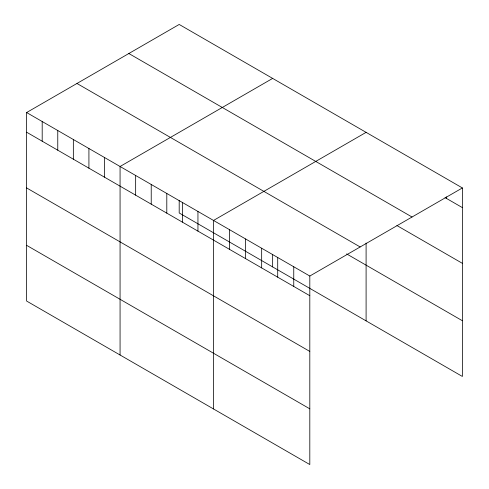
<?xml version="1.0" encoding="UTF-8"?>
<svg xmlns="http://www.w3.org/2000/svg" width="489" height="489" viewBox="0 0 489 489"><rect width="100%" height="100%" fill="white"/><g stroke="black" fill="none" stroke-linecap="round" stroke-linejoin="round"><path stroke-width="0.73" d="M26.62 112.537L309.806 276.034L309.806 464.55L26.62 301.053L26.62 112.537L179.194 24.45L462.38 187.947L462.38 376.463L179.194 212.966L179.194 200.337M272.648 78.405L120.068 166.492L120.068 355.008M366.096 132.354L213.522 220.447L213.522 408.963M309.806 276.034L462.38 187.947M445.051 197.611L462.38 207.617M128.845 53.521L412.031 217.012M396.909 225.539L462.38 263.339M76.969 83.472L360.155 246.963M346.628 253.913L462.38 320.741M26.62 132.213L309.806 295.711M26.62 187.929L309.806 351.426M26.62 245.337L309.806 408.835M446.335 196.841L446.335 198.357M366.096 243.076L366.096 320.87M293.755 266.768L293.755 286.444M277.709 257.507L277.709 277.177M272.648 254.292L272.648 266.921M261.664 248.241L261.664 267.917M245.612 238.974L245.612 258.65M229.567 229.708L229.567 249.384M197.947 211.456L197.947 231.126M182.373 202.464L182.373 222.134M166.798 193.467L166.798 213.143M151.223 184.475L151.223 204.151M135.649 175.484L135.649 195.16M104.493 157.501L104.493 177.177M88.919 148.509L88.919 168.185M73.344 139.518L73.344 159.188M57.769 130.526L57.769 150.196M42.195 121.529L42.195 141.205"/></g></svg>
